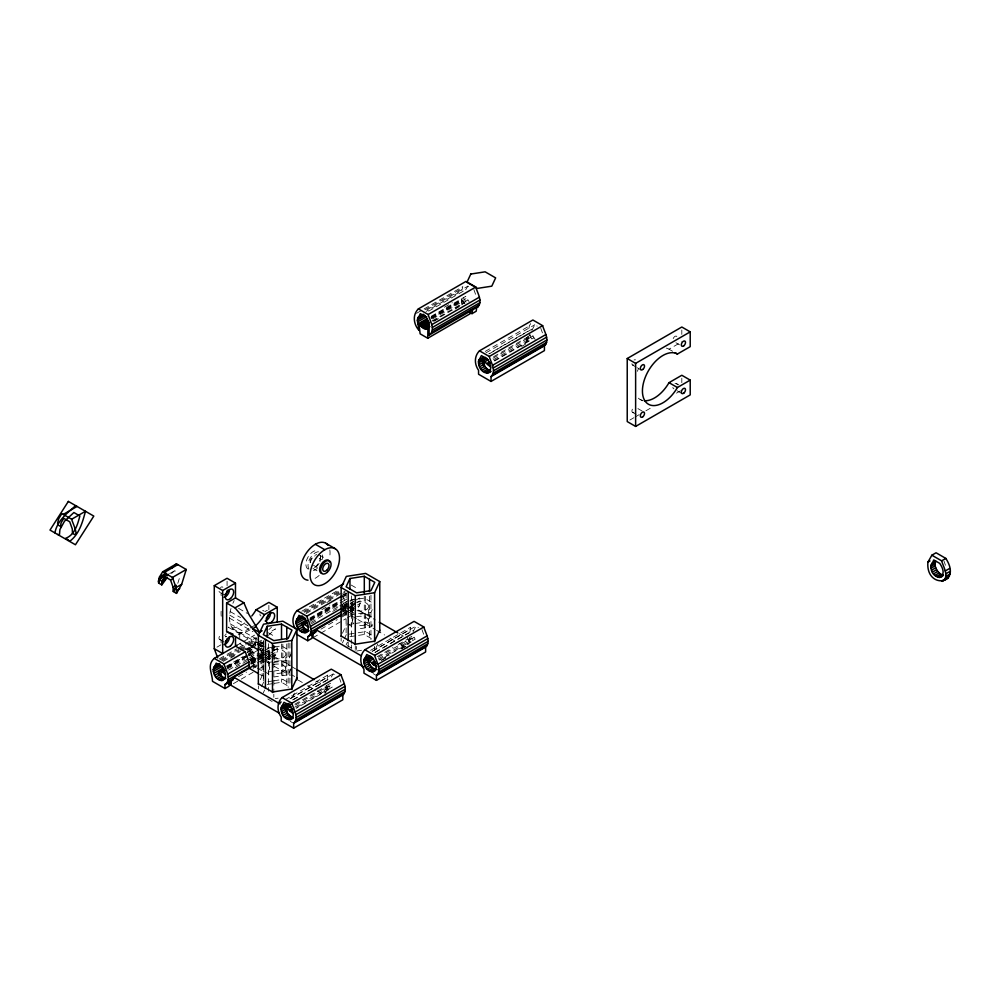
<?xml version="1.0" encoding="UTF-8"?>
<svg xmlns="http://www.w3.org/2000/svg" width="1000" height="1000" viewBox="0 0 1000 1000"><rect width="100%" height="100%" fill="white"/><g stroke="black" fill="none" stroke-linecap="round" stroke-linejoin="round"><path stroke-width="0.75" stroke-dasharray="5 3.75" d="M249.963 629.925A28.988 16.738 -60 0 1 239.725 632.675C228.263 630.812 228.05 616.075 231.4 607.438M416.512 313.325L462.812 286.6L461.763 290.825L426.05 311.45M260.5 657.212L269.962 651.75L267.938 654.613L272.113 652.125M273.875 650.425L273.875 645.362M274.163 660.125L274.163 656.175L275.725 655.163L277.4 651.25L276.837 645.763L271.525 648.838M327.125 679.963L327.688 675.125L329.125 672.738M349.462 607.013L351.75 606.15L352.75 603.95L347.113 607.2M358.525 607.362L360.188 603.45L359.625 597.975L350.325 603.337M409.913 632.163L410.475 627.325L411.912 624.938M413.062 631.8L416 626.1L418.375 627.475M530.712 323.587L529.275 325.975L528.713 330.812L488.675 353.925M531.862 330.438L534.8 324.75L537.175 326.125M177.8 583.362L180.238 575.462M258.95 648.625L260.725 644.8L259.862 640.962M260.3 679.65L263.538 672.688M261.588 686.562L263.538 682.387L263.538 641.038M263.325 692.763L264.613 690M291.375 653.337L288.163 660.238L273.825 662.463M291.375 667.887L288.163 674.788L273.825 677M294.387 693.138L291.8 698.713L291.8 695.65M342.438 633.25L346.325 624.888M342.438 642.95L343.738 640.163M344.375 638.763L346.325 634.587M346.112 644.963L347.4 642.212M372.238 609.675L370.962 612.438L358.05 614.438M372.238 624.225L370.962 626.987L358.05 628.987M377.825 643.938L374.6 650.913L374.6 646.312M232.875 603.325L234.175 600.612M259.925 644.613L262.575 643.075L263.612 641.2M331.287 677.075L333.212 673.9L335.588 675.275M465.675 289.775L467.912 286.137L470.3 287.512M353.825 609.025L351.163 611.725L351.163 615.662L356.512 618.763M171.575 573.513L174.688 570.7L177.775 572.487M268.913 629.562L271.512 627.212M268.225 635.438L275.475 628.9L269.163 632.55M425.012 309.75L462.05 288.375M426.912 309.8L467.912 286.137M428.638 311.163L464.35 290.538M444.375 307.25L452.312 302.663M431.287 316.25L465.675 296.4L469.05 301.575M431.525 316.975L461.788 299.513L464.85 304M430.95 317.488L461.375 299.925L465.037 303.387M431.863 318.012L462.287 300.45M431.175 318.562L466.55 298.3M432.537 318.95L462.95 301.388M463.5 302.488L467.7 300.062M432.212 320.812L463.963 302.488M432.938 321.262L464.675 302.938M434.1 321.2L439.387 318.15M455.262 308.975L459.225 306.688M485.225 351.4L529.275 325.975M486 352.825L534.8 324.75M489.688 353.55L532.238 328.988M493.6 356.712L526.663 337.612L530.85 341.1M493.013 358.225L530.388 336.637L529.288 333.688M528.75 338.4L532.95 335.975L532.238 334.05L528.038 336.475L529.775 340.238M493.462 359.688L529.175 339.062M494.125 360.625L533.975 337.812L535.237 339.462M494.675 361L531.95 339.475L530.388 336.637M521.587 346.45L525.55 344.162M169.625 573.625L174.688 570.7M666.275 348.113A28.988 16.738 -60 0 1 669.013 349.188L681.812 341.8M216.938 647.163L220.925 644.85M238.238 634.862L248.888 628.713M250.225 627.938L254.225 625.638M236.575 645.525L242.413 642.15M243.525 641.513L254.625 635.1M629.888 420.037L633.875 417.725M635.212 416.962L639.2 414.65M645.863 410.812L651.188 407.738M676.488 393.125L680.487 390.825M219.475 658.75L236.575 648.875M237.887 648.125L256.312 637.487M301.837 611.2L339.062 589.712M219.625 660L237.138 649.887M238.238 649.25L246.213 644.65M247.537 643.875L256.875 638.488M303.738 611.438L338.3 591.475M221.5 660.062L238.775 650.088M240.113 649.312L246.75 645.475M248.088 644.712L256.062 640.113M304.288 612.263L338.85 592.312M221.988 660.925L239.275 650.95M240.6 650.175L247.25 646.338M248.575 645.575L256.562 640.962M306.112 612.362L339.35 593.162M223.25 661.4L240.525 651.425M241.863 650.662L248.5 646.825M253.825 643.75L256.488 642.212M306.038 613.612L344.588 591.35M251.287 645.812L255.763 643.238M230.675 658.088L234.662 655.775M245.3 649.638L249.288 647.337M250.613 646.575L255.938 643.5M257.262 642.738L262.575 639.663M326.75 602.612L332.075 599.538M342.713 593.4L345.363 591.862M246.213 649.887L250.2 647.588M251.525 646.825L256.85 643.75M247.763 649.712L255.75 645.1M257.075 644.338L262.387 641.263L263.125 645L260.475 646.538M342.525 595L345.175 593.462L345.925 597.2L310.025 617.925M247.4 650.562L250.637 648.688M251.962 647.925L255.95 645.625M257.288 644.85L263.938 641.012M342.738 595.513L346.725 593.212M247.95 651.525L251.95 649.225M342.713 596.812L345.363 595.288M247.387 651.988L252.712 648.913M259.35 645.075L263.337 642.775M342.15 597.275L346.138 594.975M247.05 652.837L252.375 649.762M321.863 609.65L329.837 605.037M225.9 666.488L243.188 656.513M248.5 653.45L253.825 650.375M227.662 666.338L247.4 654.95M248.713 654.188L255.3 650.387M310.45 618.538L339.4 601.825M227.275 666.737L247 655.35M248.312 654.6L254.887 650.8M309.575 619.225L338.5 602.525M226.875 668.025L247.913 655.888M249.225 655.125L258.425 649.812M310.5 619.75L338.1 603.812M227.125 668.037L244.412 658.05M245.738 657.288L256.375 651.15M257.7 650.375L264 646.9M309.913 620.237L341.825 601.812M346.8 599.1L342.6 601.525L346.562 605.975M227.537 668.962L244.638 659.1M249.887 656.062L256.462 652.262M309.85 621.45L338.775 604.75M259.8 649.325L260.963 651.087L264.113 649.262M343.75 603.288L347.95 600.862M228.55 670.062L248.275 658.688M249.587 657.925L258.788 652.613M310.85 622.55L338.462 606.613M339.775 605.85L343.725 603.575L345.913 605.1L341.962 607.375M235.325 667.625L248.038 660.337M249.35 659.575L263.238 651.5M264.575 650.738L269.887 647.663M311.462 623.663L316.788 620.588M332.738 611.388L340.712 606.775M342.038 606.013L348.688 602.175M350.025 601.4L354.012 599.1M249.725 659.825L259.037 654.463M345.1 604.8L348.25 602.987M250.463 660.212L258.35 655.662M259.662 654.9L263.612 652.625L259.75 649.05M250.325 661.062L255.637 658M256.962 657.225L263.612 653.388L249.95 661.287M264.95 652.625L270.262 649.55M350.387 603.288L354.387 600.988M264.875 652.675L270.188 649.6M251.238 661.4L259.125 656.838M260.438 656.087L264.387 653.8M342.75 608.562L346.688 606.287M251.9 661.225L258.475 657.425M259.788 656.663L263.725 654.388M342.088 609.15L346.037 606.875M251.038 662.262L256.3 659.225M251.65 662.025L255.637 659.712M256.962 658.95L263.612 655.113M264.95 654.35L270.262 651.275M342.413 609.612L349.062 605.775M350.387 605.013L354.387 602.712M251.025 662.675L259.137 658M343.062 609.55L345.763 607.987M250.7 663.312L255.963 660.275M352.463 605.05L355.613 603.237M250.812 663.962L256.125 660.888M257.462 660.125L264.113 656.287M265.438 655.512L277.4 648.612M342.912 610.788L356.2 603.112M357.537 602.35L360.188 600.812M350.725 606.812L355.95 603.725M251.775 664.188L258.35 660.387M259.662 659.638L266.238 655.837M341.975 612.112L345.913 609.837M347.238 609.075L352.75 605.887M250.812 666.6L256.125 663.538M257.462 662.763L264.113 658.925M265.438 658.162L269.425 655.863M270.75 655.088L277.4 651.25M342.912 613.438L356.2 605.763M357.537 604.987L360.188 603.45M250.275 667.688L258.738 662.8M260.05 662.038L266.625 658.25M267.938 657.487L270.562 655.975M342.337 614.538L346.275 612.263M347.6 611.5L354.162 607.7M252.9 667.3L263.538 661.15M264.862 660.387L270.188 657.312M271.512 656.55L276.825 653.475M342.337 615.662L348.988 611.825M350.312 611.05L359.613 605.675M238.5 676.65L246.525 672.138M253.1 668.337L270.413 658.225M271.737 657.463L275.725 655.163M320.938 629.175L337.25 619.637M341.962 617.025L355.863 608.9M233.388 683.662L239.963 679.862M241.275 679.112L253.1 672.275M259.675 668.487L266.238 664.7M313.05 637.675L319.625 633.875M320.938 633.112L345.9 618.7M347.212 617.95L351.163 615.662L351.175 606.8L348.663 605.35M285.15 699.688L327.688 675.125M370.588 650.35L410.475 627.325M289.9 698.812L327.125 677.312M372.688 651.012L409.913 629.513M290.663 698.462L333.212 673.9M372.125 651.438L416 626.1M292.562 699.912L325.8 680.725M375.35 652.125L408.587 632.925M293.425 699.638L330.65 678.138M374.888 652.6L413.438 630.337M330.65 683.2L326.45 685.625L327.163 687.55L328.188 689.4L332.388 686.975L331.362 685.125L327.163 687.55M294.837 704.225L323.762 687.525M377.137 656.712L392.925 647.6M398.175 644.562L407.375 639.25L411.562 642.738M295.562 704.987L328.8 685.8L330.363 688.625L296.163 708.375M378.35 657.188L411.587 638L413.15 640.825L379.775 660.1M409.95 639.75L414.15 637.325L413.438 635.4L409.237 637.825L410.975 641.6L415.175 639.175L414.15 637.325M294.725 707.2L327.587 688.225L329.263 690.263L325.312 692.537M378.338 658.913L409.888 640.7M296.7 707.375L328.25 689.163M379 659.85L410.55 641.637M381.325 660.2L389.212 655.65M401.05 648.812L408.938 644.262M381.637 660.325L385.637 658.025M401.587 648.812L406.9 645.75M349.963 600.312L364.3 598.1L372.175 602.65M349.963 614.862L364.3 612.65L372.175 617.188M349.288 624.425L353.75 623.737M355.238 623.513L365.637 621.9L372.7 625.988M349.288 634.125L356.725 632.975M358.2 632.75L365.637 631.6L372.7 635.675M267.175 648.112L272.9 647.225M274.337 647L281.512 645.9L289.387 650.438M349.963 636.688L364.3 634.462L372.175 639.012M267.175 662.663L272.9 661.775M274.337 661.55L281.512 660.45L289.387 664.987M356.613 651.025L362.35 650.138M267.987 672L272.45 671.312M273.925 671.075L282.838 669.7L289.913 673.775M267.987 681.7L272.45 681.012M273.925 680.775L282.838 679.4L289.913 683.475L289.913 642.125M267.175 684.488L272.9 683.6M274.337 683.375L281.512 682.262L289.387 686.812M275.262 698.6L278.125 698.162M228.275 627.212L262.1 646.737L263.538 646.65M259.613 650.088L262.113 650.462L263.538 647.412L260.188 649.338L262.113 650.462L262.113 675.738L259.538 674.25M353.663 604.587L350.763 603.55M267.975 651.338L269.462 652.1M675.925 342.75L679.525 344.825M669.013 349.188L672.613 351.262M676.5 383.55L678.9 384.938M632.537 365.025L636.138 367.113M637.337 367.8L640.938 369.875M677.125 390.775L681.925 393.55M640.025 399.387L642.425 400.775M637.913 408.6L642.712 411.375M632.537 412.362L636.138 414.438M319.062 554.812L325.625 558.6M319.262 558.35L321.788 559.812M351.138 585.025L356.025 587.837M313.55 565.337L317.325 567.525M312.95 568.425L317.038 570.788M358.125 609.987L375.3 619.913M399.075 633.638L404.35 636.688M348.225 607.288L344.475 605.125L344.475 600.275L342.3 594.425M349.462 608L355.7 611.6M350.05 610.875L353.988 613.138M349.113 612.65L343.038 609.138L342.537 604.725M350.325 613.35L352.75 614.75L352.75 603.95M357.85 619.538L375.25 629.575M376.587 630.35L384.613 634.987M389.963 638.075L398 642.712M399.338 643.487L407.362 648.112M347.425 623.9L353.988 627.688M347.425 645.725L355.3 650.275M373.025 673.55L375.45 674.95M220.637 592.762L223.787 594.575M238.588 608.362L247.512 613.513M268.35 632.812L273.238 635.638L274.262 638.538M230.175 611.575L240.6 617.587M229.788 615.2L247.987 625.7M229.475 618.1L253.025 631.688M230.175 623.825L258.512 640.175M260.462 641.862L262.575 643.075M232.225 628.35L259.2 643.925M260.487 644.663L264.387 646.912M273.2 655.975L290.375 665.888M291.688 666.65L295.65 668.938M316.788 681.137L320.75 683.425M327.587 688.225L325.075 686.775L325.075 695.625M264.188 654.362L261.688 652.925L261.688 648.075L260.35 645.163M265.438 655.088L270.425 657.962M264.637 657.15L269.887 660.188M224.662 635.55L226.762 636.763M291.087 674.463L294.625 676.5M260.25 656.938L263.888 659.038M265.1 659.737L269.962 662.55L269.962 651.75M259.9 658L263.75 660.225M265.025 660.962L272.887 665.5M274.225 666.263L290.287 675.537M298.312 680.175L302.325 682.487M307.675 685.588L315.712 690.212M317.05 690.987L322.4 694.075M219.587 639.487L223.787 641.912M264.637 671.7L269.887 674.737M255.975 667.337L253.425 665.863L253.1 659.475L249.5 649.35L239.725 643.7L239.725 640.95M257.25 668.075L263.612 671.737M267.787 698.975L272.488 701.7M290.225 721.35L292.663 722.75M342.212 610.487L348.6 614.188M263.775 653.763L260.963 651.087M342.713 602.475L343.725 603.575M260.725 644.8L262.1 646.737M466 302.175L463.338 297.525M532.95 335.975L533.975 337.812M405.8 641.338L407.362 644.175L407.375 637.312M323.512 688.85L325.075 691.675M540.75 328.188L542.537 333.162M421.95 629.538L423.738 634.525M339.613 678.587L340.95 682.325M943.925 560.95L945.45 565.262M473.862 289.575L476.425 296.762M461.788 299.513L462.45 305.325M461.375 299.925L461.987 305.338M681.812 329.963L681.812 334.4M681.812 378.225L681.812 382.663M527.75 336.413L527.75 341.9M526.663 337.612L526.663 342.05M408.95 638.337L408.95 643.25M370.962 595.212L370.962 639.625M369.55 596.15L369.55 637.5M356.375 602.288A8.175 4.713 0 0 1 368.625 606.375L368.625 620.925A8.175 4.713 0 0 1 356.375 625.013M365.637 596.375L365.637 631.6M364.3 596.188L364.3 634.462M356.613 646.438L356.613 649.5M355.288 646.237L355.288 649.3M352.287 606.375L352.287 620.925M351.362 595.925L351.362 643.4M351.362 644.938L351.362 648M348.212 642.163L348.212 646.75M346.112 592.9L346.112 635.775M341.15 638.075L341.15 641.137M326.163 685.575L326.163 691.05M288.163 643.012L288.163 687.425M286.762 643.95L286.762 685.3M273.587 650.088A8.175 4.713 0 0 1 285.837 654.175L285.837 668.725A8.175 4.713 0 0 1 273.587 672.812M282.838 644.175L282.838 679.4M281.512 643.988L281.512 682.262M273.825 645.225L273.825 692.7M273.825 694.237L273.825 697.3M269.5 654.175L269.5 668.725M268.863 605.35L268.863 609.788M268.875 654.325L268.875 663.175M268.575 643.725L268.575 691.2M263.325 640.7L263.325 683.575M258.363 685.875L258.363 688.938M239.725 632.675L239.725 639.562M227.075 581.225L227.075 585.65M310.212 562.725A4.45 2.575 -60 0 1 311.337 558.25A4.45 2.575 -60 0 1 314.825 555.975M322.475 554.925A10.425 6.012 -60 0 1 322.475 559.338M317.262 568.362A10.425 6.012 -60 0 1 313.45 570.562M308.975 569.175A10.425 6.012 -60 0 1 310.15 558.237A10.425 6.012 -60 0 1 319.037 551.75M320.425 556.75A7.425 4.288 -60 0 1 319.9 561.65M319.062 563.387A7.425 4.288 -60 0 1 314 567.875M310.287 562.6A7.425 4.288 -60 0 1 314 556.175M315.35 555.175A7.425 4.288 -60 0 1 316.712 554.6M320.625 555.775A10.425 6.012 -60 0 1 311.35 569.35M308.05 569.05A10.425 6.012 -60 0 1 308.05 557.025A10.425 6.012 -60 0 1 318.463 551M329.825 549.938A20.787 12 -60 0 1 329.55 557.438M319.163 575.438A20.787 12 -60 0 1 312.8 579.425M368.625 606.375A8.175 4.713 0 0 1 356.375 610.462M353.375 608.737A8.175 4.713 0 0 1 354.675 603.038M356.375 616.838A8.175 4.713 0 0 1 368.625 620.925M353.375 623.288A8.175 4.713 0 0 1 354.675 617.587M262.613 610.588A2.975 1.713 -60 0 1 264.088 611.45M261.012 615.95A2.975 1.713 -60 0 1 260.038 613.787M221.075 639.338A2.975 1.713 -60 0 1 218.975 638.125A2.975 1.713 -60 0 1 221.075 634.487M225.275 636.912A2.975 1.713 -60 0 1 226.325 636.638M244.775 622.938A28.988 16.738 -60 0 1 228.388 627.15M221.25 616.237A28.988 16.738 -60 0 1 221.325 609.4M220.525 587.55A2.975 1.713 -60 0 1 222.887 587.325M220.025 592.288A2.975 1.713 -60 0 1 219.05 591.388M265.175 611.6A5.962 3.45 -60 0 1 267.35 610.337M221.2 595.625A5.962 3.45 -60 0 1 221.2 593.1M221.2 642.95A5.962 3.45 -60 0 1 221.2 640.425M225.275 634.462A5.962 3.45 -60 0 1 226.363 634M285.837 654.175A8.175 4.713 0 0 1 273.587 658.263M269.775 655.4A8.175 4.713 0 0 1 269.775 652.95M273.587 664.638A8.175 4.713 0 0 1 285.837 668.725M269.775 669.95A8.175 4.713 0 0 1 269.775 667.5M642.763 400.462A28.988 16.738 -60 0 1 637.725 397.55M637.325 371.337A28.988 16.738 -60 0 1 638.587 368.587M634.025 412.212A2.975 1.713 -60 0 1 631.925 411A2.975 1.713 -60 0 1 634.025 407.362M673.2 338.625A2.975 1.713 -60 0 1 675.55 336.138A2.975 1.713 -60 0 1 677.113 337.575M634.025 364.888A2.975 1.713 -60 0 1 631.925 363.675M634.025 360.037A2.975 1.713 -60 0 1 635.513 359.888M675.013 383.7A2.975 1.713 -60 0 1 677.113 384.913M673.962 388.825A2.975 1.713 -60 0 1 672.913 387.337M349.062 604.062L342.413 607.9L348.988 604.113"/><path stroke-width="1.5" d="M158.425 581.237L159.475 577.013L162.662 571.8L176.475 563.837L186.25 569.475L181.675 584.325L176.525 593.387L173.275 591.5L173.088 587.175L170.525 579.975L164.575 576.538L161.788 581.475L161.788 584.888L158.613 583.05L158.425 581.237L166.112 573.175L159.475 577.013M213.2 669.663L216.175 663.138L222.125 666.575C233.038 682.5 214.125 685.375 213.2 669.663L219.85 665.825M295.988 621.862L298.962 615.337L304.913 618.775C315.825 634.7 296.913 637.575 295.988 621.862L303.962 617.263M293.65 728.175L293.65 723.325C299.387 717.775 293.438 709.175 291.875 703.2L282.1 697.562C276.663 702.913 276.95 711.137 281.175 717.025L281.175 720.975L293.65 728.175L342.837 699.775L342.837 694.925C348.575 689.375 342.625 680.775 341.062 674.8L331.287 669.163L282.1 697.562M417.325 320.15L420.3 313.625L426.25 317.062L429.175 326.138L429.087 335.062L478.275 306.562C482.688 300.538 477.35 293.038 475.788 287.038L466.012 281.4L418.387 308.888C412.188 314.887 413.612 324.5 419.038 330.4L417.325 320.15L425.262 315.575M376.438 680.375L376.438 675.525C382.175 669.975 376.225 661.375 374.663 655.4L364.888 649.762C359.462 655.113 359.738 663.337 363.963 669.225L363.963 673.175L376.438 680.375L425.625 651.975L425.625 647.125C431.362 641.575 425.412 632.975 423.85 627L414.075 621.362L364.888 649.762M491.037 381.438L491.037 376.587C496.775 371.05 490.825 362.438 489.263 356.475L479.487 350.825C474.05 356.188 474.338 364.4 478.562 370.3L478.562 374.237L491.037 381.438L544.425 350.613L544.425 345.763C550.163 340.225 544.212 331.613 542.65 325.65L532.875 320L479.487 350.825M927.9 562.175C925.575 589.725 963 585.138 945.837 558.425L936.062 552.775L931.862 555.2L927.9 562.175L930 560.962M930.788 566.475L933.763 559.938L939.725 563.375C950.638 579.312 931.712 582.175 930.788 566.475L934.987 564.05L935.725 561.163L931.525 563.587M419.05 324.363L420.125 333.837L427.75 338.237L427.9 329.475L423.825 328.462L419.05 324.363L426.987 319.775M470.538 310.287L470.075 313.8L427.75 338.237M469.375 312.137L472 313.65L472.512 310M54.913 532.9C57 521 67.125 513.088 75.675 505.637M176.525 593.387L176.05 587.575L172.45 577.45L162.662 571.8M224.975 688.525L224.975 684.575C232.138 679.9 225.625 669.85 224.05 664.038L214.275 658.4C206.625 665 212.375 673.6 212.5 681.325L224.975 688.525L229.175 686.1L229.175 682.15M250.85 667.35L233.775 677.212L232.338 680.212L230.763 681.237L230.763 685.175L278.938 712.987M235.525 636.475L235.525 646.125L245.3 651.775L248.9 661.9L249.225 668.288L258.25 673.5M281.087 708L284.012 702.3L289.975 705.738C300.975 722.362 280.988 724.175 281.087 708L289.062 703.388M311.962 634.35L311.962 638.3L307.762 640.725L307.762 636.775C314.925 632.1 308.425 622.05 306.837 616.237L297.062 610.6C292.25 615.538 291.663 622.938 295.287 628.675M341.025 615.288L316.062 629.712L314.625 632.712L313.05 633.725L313.05 637.675L363.9 667.025M429.087 335.062C436.25 330.387 429.75 320.337 428.162 314.525L418.387 308.888M363.875 660.2L366.8 654.5L372.762 657.938C383.762 674.562 363.775 676.375 363.875 660.2L370.525 656.363M478.475 361.262L481.4 355.575L487.35 359.012C498.363 375.625 478.375 377.438 478.475 361.262L485.325 357.3M942.562 581.388C949.725 576.712 943.225 566.65 941.637 560.85L931.862 555.2M267.175 626.287L263.325 634.575L273.825 640.638L288.163 638.413L292.013 630.138L281.512 624.075L267.175 626.287L267.175 637.013M291.8 689.525L291.8 640.512L296.975 629.362L282.838 621.2L263.538 624.188L258.363 635.337L258.363 684.35M296.975 677.862L291.8 689.013L272.488 692L258.363 683.838M341.15 636.55L341.15 587.537L346.325 576.4L365.637 573.413L379.762 581.562L379.762 632.1M349.963 578.5L346.112 586.775L356.613 592.837L370.962 590.612L374.8 582.337L364.3 576.275L349.963 578.5L349.963 589.212M374.6 641.725L374.6 592.712L379.762 581.562M379.762 630.062L374.6 641.213L355.288 644.2L341.15 636.038M57.6 534.462L59.45 534.788L59.913 529.562L64.463 521.275L73.888 512.513L79.85 515.95C77.7 524.375 74.713 534.975 65.6 538.337L68.375 539.938L68.025 540.475M158.613 583.05L160.162 580.237M161.788 584.888L167.438 577.238L162.338 580.188M173.275 591.5L176.062 587.55M171.863 567.987L176.475 563.837M69.6 541.388C79.237 534.312 82.55 522.25 85.463 511.287L71.65 519.25L61.875 513.612L58.675 518.825L57.625 523.05L57.812 524.862L60.987 526.7A8.387 4.85 60 0 1 61.55 522L63.788 518.35L69.737 521.788L72.287 528.975L72.475 533.312C80.675 539.263 71.925 521.275 71.65 519.25M478.275 306.562L476.712 307.575L476.2 311.225L472 313.65M63.25 514.412L77.062 506.438M418.062 317.262L423.35 314.212M417.512 318.55L424.125 314.738M428.162 314.525L475.788 287.038M417.512 321.975L426.763 316.625M418.062 323.888L427.312 318.55M418.375 324.575L427.587 319.25M419.963 324.888L427.9 320.3M420.625 325.825L428.562 321.25M421.637 326.925L429.575 322.35M422.713 327.812L429.325 324M423.825 328.462L429.113 325.4M431.775 324.663L479.387 297.162M424.913 328.812L428.875 326.525M425.925 328.875L429.888 326.587M426.575 328.713L429.225 327.175M432.325 327.5L479.95 300M432.325 330.138L479.95 302.65M431.763 332.375L479.375 304.875M478.85 359.812L483.05 357.388C481.587 362.713 485.238 369 490.412 370.712L486.213 373.137M489.263 356.475L542.65 325.65M478.475 362.987L486.662 358.263M486.737 358.725L482.762 361.025L482.762 365.125M478.85 364.875L483.05 362.45M484.35 366.475L484.338 362.05L488.3 359.762M479.562 366.8L483.762 364.375M484.338 362.05L486.85 363.5L489.487 361.975M480.588 368.638L484.787 366.213M486.85 363.5L487.512 364.438L490.15 362.912M481.85 370.288L486.05 367.875M492.463 365.375L545.85 334.55M483.263 371.65L487.463 369.225M484.75 372.612L488.95 370.188M493.212 368.013L546.613 337.188M487.562 373.175L490.712 371.362M488.713 372.75L490.812 371.538M493.512 370.812L546.9 339.988M493.212 373.263L546.613 342.438M492.375 375.225L545.763 344.4M491.037 376.587L544.425 345.763M164.05 572.6L177.85 564.625M158.713 578.775L163.113 576.237M164.575 576.538L168.363 574.35M161.788 581.475L165.263 579.462M161.6 583.075L163.337 582.075M172.45 577.45L186.25 569.475M170.525 579.975L173.05 578.525M173.088 587.175L176.312 585.3M173.463 589.062L181.675 584.325M173.463 590.775L174.312 590.288M176.612 590.413L179.688 588.638M217.725 657.9L214.275 648.7L214.275 585.65L227.075 578.263L235.475 583.112L235.475 597.9L226.625 603.013L226.625 631.575L258.363 649.9M214.275 585.65L222.675 590.5L235.475 583.112M627.225 358.525L681.812 327.013L690.212 331.863L690.212 346.65L677.412 354.038A28.988 16.738 -60 0 0 648.425 370.775A28.988 16.738 -60 0 0 648.425 404.237A28.988 16.738 -60 0 0 677.412 387.512L690.212 380.112L690.212 394.9L635.625 426.425L627.225 421.575L627.225 358.525L635.625 363.375L690.212 331.863M226.625 603.013L235.025 607.863L243.875 602.75L248.787 614.237L259.688 632.463L252.688 628.675L256.238 626.625M251.812 616A28.988 16.738 -60 0 0 256.062 609.788L268.863 602.388L277.262 607.238L277.262 622.025M255.275 626.062A28.988 16.738 -60 0 0 264.462 614.637L277.262 607.238M644.275 400.7A28.988 16.738 -60 0 0 669.013 382.663L681.812 375.262L690.212 380.112M214.275 658.4L237.15 645.188M259.475 632.3L262.15 630.75M297.062 610.6L343.587 583.737M213.938 666.775L219.262 663.713M296.725 618.975L302.05 615.913M213.388 668.062L220.037 664.225M296.175 620.262L302.825 616.425M224.05 664.038L245.325 651.762M306.837 616.237L341.4 596.287M213.388 671.475L222.7 666.112M296.175 623.688L305.487 618.312M213.938 673.4L223.25 668.025M296.725 625.6L306.038 620.225M218.787 674.6L218.45 671.663L223.713 668.625M306.5 620.825L301.238 623.862L304.3 628.35L308.675 630.562L304.475 632.987M221.312 675.95L220.7 670.537L223.325 669.013M303.775 629.788L303 623.013L306.95 620.737M220.7 670.537L221.612 671.062L224.25 669.55M303 623.013L303.925 623.55L306.55 622.025M214.812 675.3L219.013 672.875L218.45 671.663M297.6 627.5L301.8 625.075M221.612 671.062L222.288 672L224.913 670.487M303.925 623.55L304.587 624.487L307.213 622.962M215.963 677.062L220.162 674.638L222.975 677.312L225.888 678.363L221.688 680.788M298.75 629.263L302.95 626.838M217.312 678.575L221.513 676.15M300.1 630.775L304.3 628.35M227.65 674.163L248.925 661.888M310.438 626.375L341.012 608.713M218.775 679.737L222.975 677.312M301.575 631.95L305.775 629.525M220.275 680.5L224.475 678.075M303.062 632.7L307.262 630.275M228.212 677.013L249.488 664.725M311 629.212L341.575 611.55M305.738 632.788L308.863 630.913M228.212 679.65L249.488 667.375M311 631.85L341.575 614.2M227.638 681.875L234.288 678.037M310.425 634.087L317.075 630.237M224.975 684.575L233.188 679.725M307.762 636.775L315.975 631.925M278.5 703.525L281.15 701.988M281.462 706.538L286.775 703.475M364.25 658.737L369.562 655.675M291.875 703.2L341.062 674.8M374.663 655.4L423.85 627M281.087 709.712L290.387 704.35M363.875 661.925L371.85 657.312M290.9 706.5L285.375 709.688L285.375 707.75L291.012 704.5M368.162 662.688L368.162 659.95L372.225 657.613M281.462 711.6L285.663 709.175L285.375 707.75M364.25 663.8L368.45 661.375L368.162 659.95M369.25 664.95L369.25 661.263L373.2 658.988M282.175 713.525L286.375 711.1L285.663 709.175M364.963 665.725L369.162 663.3L368.45 661.375M286.95 706.838L286.95 708.787L289.462 710.238L292.087 708.713M369.25 661.263L371.763 662.712L374.4 661.2M289.462 710.238L290.125 711.175L292.75 709.65M371.763 662.712L372.425 663.65L375.062 662.138M283.2 715.375L287.4 712.95L290.075 715.95L293.025 717.438L288.837 719.862M365.988 667.575L370.188 665.15L372.863 668.15L377.175 669.688M372.425 663.65L373.438 664.75L376.062 663.238M284.462 717.025L288.663 714.6M367.25 669.225L371.45 666.8M295.075 712.1L344.263 683.7M377.863 664.3L427.05 635.9M285.875 718.375L290.075 715.95M368.663 670.575L372.863 668.15M287.362 719.338L291.562 716.912M370.15 671.538L374.35 669.112M295.837 714.75L345.025 686.35M378.625 666.95L427.812 638.55M371.625 672.062L375.825 669.638M290.175 719.912L293.325 718.088M372.975 672.113L375.075 670.9M296.125 717.537L345.312 689.137M378.913 669.737L428.1 641.338M295.837 719.987L345.025 691.587M378.625 672.188L427.812 643.787M294.988 721.963L344.175 693.562M377.775 674.163L426.975 645.763M293.65 723.325L342.837 694.925M376.438 675.525L425.625 647.125M930.975 564.862L935.175 562.438M941.637 560.85L945.837 558.425M930.975 568.288L935.175 565.862L934.987 564.05M931.525 570.212L935.725 567.788L935.175 565.862M932.4 572.1L936.6 569.688L935.725 567.788M933.55 573.862L937.75 571.438L940.575 574.125L943.475 575.163L939.275 577.587M934.9 575.388L939.1 572.962M945.238 570.975L949.438 568.55M936.375 576.55L940.575 574.125M937.862 577.3L942.062 574.875M945.8 573.812L950 571.388M940.537 577.388L942.638 576.175M945.8 576.462L950 574.038M945.225 578.688L949.425 576.263M941.675 581.087L944.825 579.263M944.125 580.363L948.325 577.938M341.15 587.537L355.288 595.7L374.6 592.712M235.025 607.863L258.363 635.337L272.488 643.5L291.8 640.512M308.863 627.475L304.587 624.487M376.712 666.637L373.438 664.75M226.625 631.575L232.975 634.1M226.912 682.962L230.763 685.175L230.763 681.237M675.013 352.65L677.412 354.038M669.013 382.663L677.412 387.512M490.712 367.075L487.512 364.438M325.75 543.237L335.2 548.688A20.787 12 -60 0 1 328.612 580.9A20.787 12 -60 0 1 310.613 570.5A20.787 12 -60 0 1 335.2 548.688M315.35 544.263L324.8 549.725M379.263 622.2L397.75 632.875M316.062 629.712L360.962 655.638M235.475 597.9L243.875 602.75M256.062 609.788L264.462 614.637M296.537 634.25L307.762 640.725M296.975 669.7L314.137 679.613M214.275 648.7L222.675 653.55L222.675 590.5M233.775 677.212L280 703.9M225.475 674.638L222.288 672M293.325 713.8L290.125 711.175M936.6 569.688L937.75 571.438M219.013 672.875L220.162 674.638M369.162 663.3L370.188 665.15M286.375 711.1L287.4 712.95M286.95 708.787L286.962 713.688M635.625 363.375L635.625 426.425M369.55 579.3L369.55 591.562M364.3 576.275L364.3 593.125M355.288 595.7L355.288 644.712M348.212 591.625L348.212 640.625M296.975 629.362L296.975 679.9M286.762 627.1L286.762 639.35M281.512 624.075L281.512 639.388M272.488 643.5L272.488 692.513M265.425 639.425L265.425 688.425M308 580.188A20.787 12 -60 0 1 304.962 555.237A20.787 12 -60 0 1 328.088 545.4M322.175 573.462A7.425 4.288 -60 0 1 321.613 563.737A7.425 4.288 -60 0 1 329.875 562.2M268.363 614.462A2.975 1.713 -60 0 1 266.262 618.1M227.3 638.8A2.975 1.713 -60 0 1 225.275 641.762M227.3 590.212A2.975 1.713 -60 0 1 224.725 594.663M270.338 612.062A5.962 3.45 -60 0 1 265.175 621.013M229.488 589.575A5.962 3.45 -60 0 1 224.188 597.337M229.488 636.9A5.962 3.45 -60 0 1 224.188 644.675M470.788 274.05L466.95 282.325L477.45 288.387L491.788 286.175L495.637 277.887L485.138 271.825L470.788 274.05M68.35 501.413L50 530.075L75.45 544.763L93.8 516.1L68.35 501.413M326.675 570.35A4.45 2.575 -60 0 0 328.088 563.45A4.45 2.575 -60 0 0 322.812 568.112A4.45 2.575 -60 0 0 326.675 570.35M327.212 572.375A7.425 4.288 -60 0 0 329.562 560.875A7.425 4.288 -60 0 0 320.788 568.663A7.425 4.288 -60 0 0 327.212 572.375M271.55 622.175A5.962 3.45 -60 0 0 273.45 612.938A5.962 3.45 -60 0 0 266.388 619.188A5.962 3.45 -60 0 0 271.55 622.175M230.562 598.513A5.962 3.45 -60 0 0 232.45 589.263A5.962 3.45 -60 0 0 225.4 595.525A5.962 3.45 -60 0 0 230.562 598.513M230.562 645.837A5.962 3.45 -60 0 0 232.45 636.6A5.962 3.45 -60 0 0 225.4 642.85A5.962 3.45 -60 0 0 230.562 645.837M683.95 345.675A2.975 1.713 -60 0 0 684.9 341.075A2.975 1.713 -60 0 0 681.388 344.188A2.975 1.713 -60 0 0 683.95 345.675M642.962 369.338A2.975 1.713 -60 0 0 643.913 364.738A2.975 1.713 -60 0 0 640.4 367.85A2.975 1.713 -60 0 0 642.962 369.338M642.962 416.662A2.975 1.713 -60 0 0 643.913 412.062A2.975 1.713 -60 0 0 640.4 415.188A2.975 1.713 -60 0 0 642.962 416.662M683.95 393A2.975 1.713 -60 0 0 684.9 388.4A2.975 1.713 -60 0 0 681.388 391.512A2.975 1.713 -60 0 0 683.95 393"/></g></svg>
